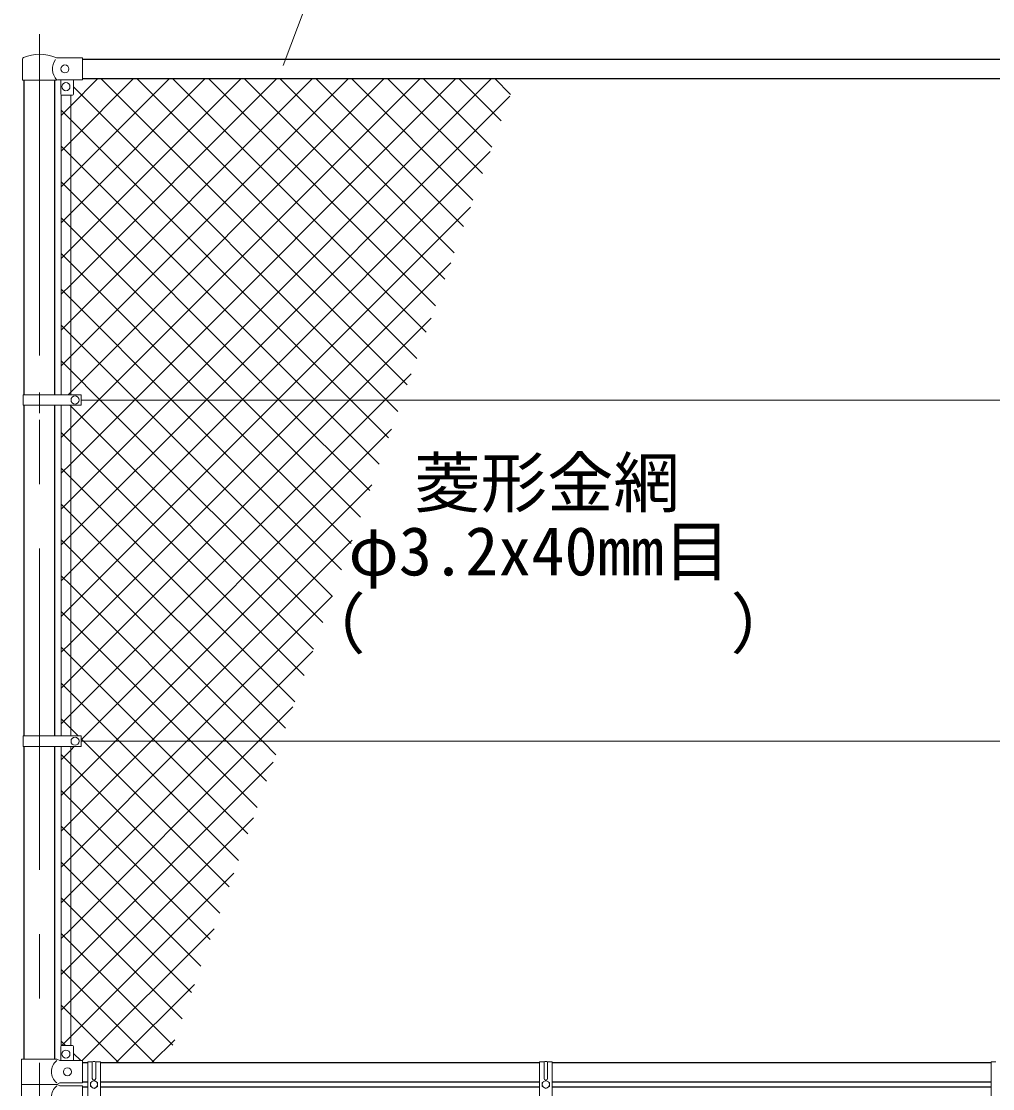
# Model space of a CAD drawing. Units: millimetres, scale not verified. Extents: x -8400 to 8400, y -5940 to 5940.
# Drawn here: x -6430 to -4511, y 1087 to 3195 of the extents above; entities that cross this region are included whole.
import ezdxf
from ezdxf.enums import TextEntityAlignment as Align

# ---------------------------------------------------------------- set-up
doc = ezdxf.new("R2010")
doc.units = ezdxf.units.MM
doc.header["$LTSCALE"] = 20
doc.linetypes.add('USER1', pattern=[50.8, 31.75, -6.35, 6.35, -6.35])
for name, color, linetype, lineweight in [('0-1_D-STR1', 1, 'Continuous', 25), ('0-4_D-BMK', 2, 'USER1', 13), ('0-8_D-STR3', 3, 'Continuous', 13), ('0-9_D-STR-TXT', 7, 'Continuous', 13), ('0-B_D-STR2', 7, 'Continuous', 13)]:
    doc.layers.add(name, color=color, linetype=linetype, lineweight=lineweight)
doc.styles.add('ＭＳ ゴシック', font='')
doc.styles.get('ＭＳ ゴシック').set_extended_font_data('MS Gothic')

msp = doc.modelspace()

# ---------------------------------------------------------------- linework, layer by layer
at = {"layer": '0-1_D-STR1'}
for p, q in [((-6309.06, 3120), (-4479.06, 3120)), ((-6424.31, 2457.5), (-6424.31, 3078.8)), ((-6363.81, 2457.5), (-6363.81, 3078.8)), ((-6309.06, 3081.9), (-4479.06, 3081.9)), ((-6424.31, 1783.5), (-6424.31, 2436.5)), ((-6363.81, 1783.5), (-6363.81, 2436.5)), ((-6424.31, 1145), (-6424.31, 1762.5)), ((-6363.81, 1145), (-6363.81, 1762.5)), ((-6309.06, 1138.1), (-6299.06, 1138.1)), ((-6274.06, 1138.1), (-5406.56, 1138.1)), ((-5381.56, 1138.1), (-4514.06, 1138.1)), ((-6309.06, 1100), (-6299.06, 1100)), ((-6274.06, 1100), (-5406.56, 1100)), ((-5381.56, 1100), (-4514.06, 1100)), ((-6309.06, 1090), (-6299.06, 1090)), ((-6274.06, 1090), (-5406.56, 1090)), ((-5381.56, 1090), (-4514.06, 1090))]:
    msp.add_line(p, q, dxfattribs=at)
at = {"layer": '0-4_D-BMK'}
for p, q in [((-6394.06, 3170), (-6394.06, -2630)), ((-6394.06, 2461.53), (-6394.06, 2420.75)), ((-6394.06, 1787.53), (-6394.06, 1746.75))]:
    msp.add_line(p, q, dxfattribs=at)
at = {"layer": '0-8_D-STR3'}
for p, q in [((-6427.56, 3078.8), (-6427.56, 3120.88)), ((-6359.09, 3122.7), (-6309.06, 3122.7)), ((-6309.06, 3079.3), (-6309.06, 3122.7)), ((-6427.56, 3078.8), (-6360.56, 3078.8)), ((-6360.56, 3078.8), (-6359.06, 3079.3)), ((-6359.06, 3079.3), (-6309.06, 3079.3)), ((-6352.06, 3051.3), (-6352.06, 3079.3)), ((-6327.06, 3051.3), (-6327.06, 3079.3)), ((-6351.56, 2457.5), (-6351.56, 3049.98)), ((-6350.06, 3049.3), (-6329.06, 3049.3)), ((-6332.56, 2457.5), (-6332.56, 3049.3)), ((-6426.86, 2457.5), (-6426.86, 2436.5)), ((-6426.86, 2457.5), (-6312.06, 2457.5)), ((-6312.06, 2457.5), (-6312.06, 2436.5)), ((-4476.56, 2447), (-6312.06, 2447)), ((-6426.86, 2436.5), (-6312.06, 2436.5)), ((-6351.56, 1783.5), (-6351.56, 2436.5)), ((-6332.56, 1783.5), (-6332.56, 2436.5)), ((-6426.86, 1783.5), (-6426.86, 1762.5)), ((-6426.86, 1783.5), (-6312.06, 1783.5)), ((-6312.06, 1783.5), (-6312.06, 1762.5)), ((-4476.56, 1773), (-6312.06, 1773)), ((-6426.86, 1762.5), (-6312.06, 1762.5)), ((-6351.56, 1171.32), (-6351.56, 1762.5)), ((-6332.56, 1172), (-6332.56, 1762.5)), ((-6352.06, 1170), (-6352.06, 1142)), ((-6350.06, 1172), (-6329.06, 1172)), ((-6327.06, 1170), (-6327.06, 1142)), ((-6430.16, 1145), (-6360.26, 1145)), ((-6430.16, 1145), (-6430.16, 1095)), ((-6354.26, 1142), (-6360.26, 1145)), ((-6354.26, 1142), (-6309.06, 1142)), ((-6309.06, 1098), (-6309.06, 1142)), ((-6299.06, 1139.37), (-6290.06, 1139.37)), ((-6290.06, 1139.37), (-6290.06, 1107)), ((-6283.06, 1139.37), (-6283.06, 1107)), ((-5397.56, 1139.37), (-5397.56, 1107)), ((-5381.56, 1139.37), (-5390.56, 1139.37)), ((-5390.56, 1139.37), (-5390.56, 1107)), ((-6354.26, 1098), (-6360.26, 1095)), ((-6354.26, 1098), (-6309.06, 1098)), ((-6430.16, 1095), (-6360.26, 1095)), ((-6430.16, 1095), (-6360.26, 1095)), ((-6430.16, 1045), (-6430.16, 1095)), ((-6354.26, 1092), (-6360.26, 1095)), ((-6354.26, 1092), (-6309.06, 1092)), ((-6309.06, 1092), (-6309.06, 1048))]:
    msp.add_line(p, q, dxfattribs=at)
for points in [[(-6290.06, 1050.11), (-6299.06, 1050.11), (-6299.06, 1139.37)], [(-6283.06, 1139.37), (-6274.06, 1139.37), (-6274.06, 1050.11), (-6283.06, 1050.11)], [(-5397.56, 1139.37), (-5406.56, 1139.37), (-5406.56, 1050.11), (-5397.56, 1050.11)], [(-5390.56, 1050.11), (-5381.56, 1050.11), (-5381.56, 1139.37)], [(-4505.06, 1139.37), (-4514.06, 1139.37), (-4514.06, 1050.11), (-4505.06, 1050.11)]]:
    msp.add_lwpolyline(points, dxfattribs=at)
for points in [[(-6286.56, 1086.9), (-6293.58, 1090.95), (-6293.58, 1099.05), (-6286.56, 1103.1), (-6279.55, 1099.05), (-6279.55, 1090.95)], [(-5394.06, 1086.9), (-5387.05, 1090.95), (-5387.05, 1099.05), (-5394.06, 1103.1), (-5401.08, 1099.05), (-5401.08, 1090.95)]]:
    msp.add_lwpolyline(points, close=True, dxfattribs=at)
for centre, radius in [((-6344.06, 3101), 8), ((-6342.06, 3066), 8), ((-6324.06, 2447), 8), ((-6324.06, 1773), 8), ((-6342.06, 1155), 8), ((-6339.06, 1120), 8), ((-6286.56, 1095), 7.03), ((-5394.06, 1095), 7.03)]:
    msp.add_circle(centre, radius, dxfattribs=at)
for centre, radius, start, end in [((-6424.56, 3120.88), 3, 116.57497, 180), ((-6394.11, 3046.97), 82.93, 67.08235, 112.54718), ((-6359.09, 3128.7), 6, 242.98608, 270), ((-6334.96, 3101), 33.56, 145.68676, 221.15827), ((-6350.06, 3051.3), 2, 180, 270), ((-6329.06, 3051.3), 2, 270, 0), ((-6350.06, 1170), 2, 90, 180), ((-6329.06, 1170), 2, 0, 90), ((-6341.68, 1120), 28.8, 130.19176, 229.80824), ((-6286.56, 1133.74), 6.62, 58.10921, 121.89079), ((-5394.06, 1133.74), 6.62, 58.10921, 121.89079), ((-6286.56, 1107), 3.5, 180, 0), ((-5394.06, 1107), 3.5, 180, 0), ((-6341.68, 1070), 28.8, 130.19176, 229.80824)]:
    msp.add_arc(centre, radius, start, end, dxfattribs=at)
at = {"layer": '0-9_D-STR-TXT'}
msp.add_lwpolyline([(-4727.36, 3374.03), (-5813.14, 3374.03), (-5912.8, 3107.95)], dxfattribs=at)
at = {"layer": '0-B_D-STR2'}
for p, q in [((-6332.56, 3028.33), (-6278.99, 3081.9)), ((-6332.56, 2957.62), (-6208.28, 3081.9)), ((-6332.56, 2886.91), (-6137.57, 3081.9)), ((-6332.56, 2816.2), (-6066.86, 3081.9)), ((-6332.56, 2745.49), (-5996.15, 3081.9)), ((-6332.56, 2674.78), (-5925.44, 3081.9)), ((-6332.56, 2604.06), (-5854.73, 3081.9)), ((-6332.56, 2533.35), (-5784.02, 3081.9)), ((-6277.5, 2447), (-5642.6, 3081.9)), ((-5667.71, 2476.79), (-6272.81, 3081.9)), ((-6206.79, 2447), (-5571.89, 3081.9)), ((-5649.17, 2528.97), (-6202.1, 3081.9)), ((-6136.07, 2447), (-5501.17, 3081.9)), ((-5630.64, 2581.15), (-6131.39, 3081.9)), ((-5612.11, 2633.33), (-6060.68, 3081.9)), ((-5593.58, 2685.51), (-5989.97, 3081.9)), ((-5575.04, 2737.69), (-5919.26, 3081.9)), ((-5556.51, 2789.87), (-5848.55, 3081.9)), ((-5537.98, 2842.04), (-5777.84, 3081.9)), ((-5519.45, 2894.22), (-5707.13, 3081.9)), ((-5500.92, 2946.4), (-5636.41, 3081.9)), ((-5482.38, 2998.58), (-5565.7, 3081.9)), ((-5463.85, 3050.76), (-5494.99, 3081.9)), ((-6065.36, 2447), (-5465.09, 3047.28)), ((-6351.56, 3009.33), (-6332.56, 3028.33)), ((-6332.56, 3000.23), (-6351.56, 3019.23)), ((-5779.33, 2447), (-6332.56, 3000.23)), ((-6351.56, 2938.62), (-6332.56, 2957.62)), ((-6332.56, 2929.52), (-6351.56, 2948.52)), ((-5994.65, 2447), (-5504.03, 2937.62)), ((-5850.04, 2447), (-6332.56, 2929.52)), ((-6351.56, 2867.91), (-6332.56, 2886.91)), ((-6332.56, 2858.81), (-6351.56, 2877.81)), ((-5920.75, 2447), (-6332.56, 2858.81)), ((-5923.94, 2447), (-5542.98, 2827.96)), ((-6351.56, 2797.2), (-6332.56, 2816.2)), ((-6332.56, 2788.1), (-6351.56, 2807.1)), ((-5991.46, 2447), (-6332.56, 2788.1)), ((-6351.56, 2726.49), (-6332.56, 2745.49)), ((-6332.56, 2717.39), (-6351.56, 2736.39)), ((-6062.17, 2447), (-6332.56, 2717.39)), ((-5853.23, 2447), (-5581.93, 2718.3)), ((-6351.56, 2655.78), (-6332.56, 2674.78)), ((-6332.56, 2646.68), (-6351.56, 2665.68)), ((-6132.89, 2447), (-6332.56, 2646.68)), ((-6351.56, 2585.06), (-6332.56, 2604.06)), ((-6332.56, 2575.97), (-6351.56, 2594.97)), ((-5782.52, 2447), (-5620.88, 2608.65)), ((-6203.6, 2447), (-6332.56, 2575.97)), ((-6351.56, 2514.35), (-6332.56, 2533.35)), ((-6332.56, 2505.26), (-6351.56, 2524.26)), ((-6274.31, 2447), (-6332.56, 2505.26)), ((-5711.81, 2447), (-5659.82, 2498.99)), ((-6332.56, 2391.93), (-6277.5, 2447)), ((-6332.56, 2321.22), (-6206.79, 2447)), ((-6332.56, 2250.51), (-6136.07, 2447)), ((-6332.56, 2179.8), (-6065.36, 2447)), ((-6332.56, 2109.09), (-5994.65, 2447)), ((-6332.56, 2038.38), (-5923.94, 2447)), ((-6332.56, 1967.67), (-5853.23, 2447)), ((-6332.56, 1896.96), (-5782.52, 2447)), ((-6332.56, 1826.25), (-5711.81, 2447)), ((-5834.5, 2007.19), (-6274.31, 2447)), ((-5815.96, 2059.37), (-6203.6, 2447)), ((-5797.43, 2111.55), (-6132.89, 2447)), ((-5778.9, 2163.72), (-6062.17, 2447)), ((-5760.37, 2215.9), (-5991.46, 2447)), ((-5741.83, 2268.08), (-5920.75, 2447)), ((-5723.3, 2320.26), (-5850.04, 2447)), ((-5704.77, 2372.44), (-5779.33, 2447)), ((-6351.56, 2372.93), (-6332.56, 2391.93)), ((-6332.56, 2363.84), (-6351.56, 2382.84)), ((-6312.06, 1776.04), (-5698.77, 2389.33)), ((-5871.56, 1902.83), (-6332.56, 2363.84)), ((-6351.56, 2302.22), (-6332.56, 2321.22)), ((-6332.56, 2293.12), (-6351.56, 2312.12)), ((-5890.09, 1850.65), (-6332.56, 2293.12)), ((-6244.39, 1773), (-5737.72, 2279.67)), ((-6351.56, 2231.51), (-6332.56, 2250.51)), ((-6332.56, 2222.41), (-6351.56, 2241.41)), ((-5908.62, 1798.47), (-6332.56, 2222.41)), ((-6351.56, 2160.8), (-6332.56, 2179.8)), ((-6332.56, 2151.7), (-6351.56, 2170.7)), ((-5953.86, 1773), (-6332.56, 2151.7)), ((-6173.68, 1773), (-5776.66, 2170.01)), ((-6351.56, 2090.09), (-6332.56, 2109.09)), ((-6332.56, 2080.99), (-6351.56, 2099.99)), ((-6024.57, 1773), (-6332.56, 2080.99)), ((-6102.97, 1773), (-5815.61, 2060.36)), ((-6351.56, 2019.38), (-6332.56, 2038.38)), ((-6332.56, 2010.28), (-6351.56, 2029.28)), ((-6095.28, 1773), (-6332.56, 2010.28)), ((-6351.56, 1948.67), (-6332.56, 1967.67)), ((-6332.56, 1939.57), (-6351.56, 1958.57)), ((-6032.26, 1773), (-5854.56, 1950.7)), ((-6165.99, 1773), (-6332.56, 1939.57)), ((-6351.56, 1877.96), (-6332.56, 1896.96)), ((-6332.56, 1868.86), (-6351.56, 1887.86)), ((-6236.7, 1773), (-6332.56, 1868.86)), ((-5961.55, 1773), (-5893.51, 1841.04)), ((-6351.56, 1807.25), (-6332.56, 1826.25)), ((-6332.56, 1684.83), (-6244.39, 1773)), ((-6332.56, 1614.11), (-6173.68, 1773)), ((-6332.56, 1543.4), (-6102.97, 1773)), ((-6332.56, 1472.69), (-6032.26, 1773)), ((-6332.56, 1401.98), (-5961.55, 1773)), ((-6001.29, 1537.58), (-6236.7, 1773)), ((-5982.75, 1589.76), (-6165.99, 1773)), ((-5964.22, 1641.94), (-6095.28, 1773)), ((-5945.69, 1694.12), (-6024.57, 1773)), ((-5927.16, 1746.3), (-5953.86, 1773)), ((-6332.56, 1727.44), (-6351.56, 1746.44)), ((-6332.56, 1331.27), (-5932.45, 1731.38)), ((-6038.35, 1433.23), (-6332.56, 1727.44)), ((-6351.56, 1665.83), (-6332.56, 1684.83)), ((-6332.56, 1656.73), (-6351.56, 1675.73)), ((-6056.88, 1381.05), (-6332.56, 1656.73)), ((-6351.56, 1595.11), (-6332.56, 1614.11)), ((-6332.56, 1586.02), (-6351.56, 1605.02)), ((-6332.56, 1260.56), (-5971.4, 1621.72)), ((-6075.41, 1328.87), (-6332.56, 1586.02)), ((-6351.56, 1524.4), (-6332.56, 1543.4)), ((-6332.56, 1515.31), (-6351.56, 1534.31)), ((-6093.95, 1276.69), (-6332.56, 1515.31)), ((-6351.56, 1453.69), (-6332.56, 1472.69)), ((-6332.56, 1444.6), (-6351.56, 1463.6)), ((-6112.48, 1224.51), (-6332.56, 1444.6)), ((-6351.56, 1382.98), (-6332.56, 1401.98)), ((-6332.56, 1373.89), (-6351.56, 1392.89)), ((-6309.7, 1142), (-6049.29, 1402.41)), ((-6131.01, 1172.33), (-6332.56, 1373.89)), ((-6351.56, 1312.27), (-6332.56, 1331.27)), ((-6332.56, 1303.18), (-6351.56, 1322.18)), ((-6167.49, 1138.1), (-6332.56, 1303.18)), ((-6242.89, 1138.1), (-6088.24, 1292.75)), ((-6351.56, 1241.56), (-6332.56, 1260.56)), ((-6332.56, 1232.46), (-6351.56, 1251.46)), ((-6238.2, 1138.1), (-6332.56, 1232.46)), ((-6342.81, 1172), (-6351.56, 1180.75)), ((-6172.18, 1138.1), (-6127.19, 1183.09)), ((-6312.81, 1142), (-6327.06, 1156.25))]:
    msp.add_line(p, q, dxfattribs=at)
for points in [[(-6337.71, 2457.5), (-6332.56, 2462.64), (-5713.31, 3081.9)], [(-5686.24, 2424.62), (-5708.62, 2447), (-6327.06, 3065.44)], [(-5853.03, 1955.01), (-6332.56, 2434.55), (-6334.52, 2436.5)], [(-6317.91, 1783.5), (-6332.56, 1798.15), (-6351.56, 1817.15)], [(-6019.82, 1485.4), (-6307.41, 1773), (-6312.06, 1777.65)], [(-6351.56, 1736.54), (-6332.56, 1755.54), (-6325.6, 1762.5)], [(-6350.41, 1172), (-6332.56, 1189.85), (-6010.35, 1512.07)]]:
    msp.add_lwpolyline(points, dxfattribs=at)

# ---------------------------------------------------------------- texts
at = {"layer": '0-9_D-STR-TXT', "style": 'ＭＳ ゴシック'}
for s, p in [('菱形金網', (-5653.96, 2206.8)), ('φ3.2x40mm目', (-5783.91, 2071.62)), ('（\u3000\u3000   \u3000\u3000）', (-5881.37, 1928.32))]:
    msp.add_text(s, height=96.19, dxfattribs=at).set_placement(p, align=Align.BOTTOM_LEFT)

doc.saveas('drawing.dxf')
